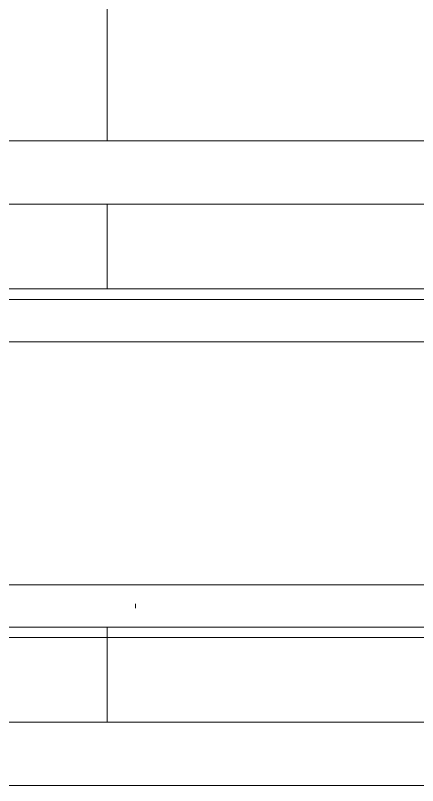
# Model space of a CAD drawing. Header units: inches. Extents: x 6 to 8416, y -388 to 6104.
# Drawn here: x 5373.49 to 5383.02, y 1433.94 to 1452.15 of the extents above; entities that cross this region are included whole.
import ezdxf

# ---------------------------------------------------------------- set-up
doc = ezdxf.new("R2010")
doc.units = ezdxf.units.IN
doc.header["$MEASUREMENT"] = 0
doc.linetypes.add('Overhead 3_32_', pattern=[60, 36, -24])
for name, color, linetype, lineweight in [('A-FLOR', 192, 'Continuous', 18), ('A-FLOR-HRAL', 11, 'Continuous', 9), ('S-STRS', 31, 'Continuous', 9), ('S-STRS-MBND', 31, 'Overhead 3_32_', 9)]:
    doc.layers.add(name, color=color, linetype=linetype, lineweight=lineweight)

# ---------------------------------------------------------------- blocks, each defined once
blk = doc.blocks.new('Handrail Type - Handrail_Internal_-8922509-LEVEL 3 - PLAN Copy 1 Copy 1')
at = {"layer": 'A-FLOR-HRAL', "lineweight": 18}
for p, q in [((1259.375, 1435.436), (1237.237, 1435.436)), ((1237.237, 1433.936), (1259.375, 1433.936))]:
    blk.add_line(p, q, dxfattribs=at)
blk = doc.blocks.new('Handrail Type - Handrail_Internal_-V802-LEVEL 3 - PLAN Copy 1 Copy 1')
at = {"layer": 'A-FLOR-HRAL', "lineweight": 18}
blk.add_line((1259.375, 1435.436), (1186.424, 1435.436), dxfattribs=at)
blk = doc.blocks.new('Top Rail Type - Top Rail_Internal_-8922550-LEVEL 3 - PLAN Copy 1 Copy 1')
at = {"layer": 'A-FLOR-HRAL', "lineweight": 18}
for p, q in [((1259.375, 1438.686), (1248.057, 1438.686)), ((1249.047, 1438.134), (1249.047, 1438.238)), ((1248.057, 1437.686), (1259.375, 1437.686))]:
    blk.add_line(p, q, dxfattribs=at)
at = {"layer": 'A-FLOR-HRAL', "lineweight": 18, "flags": 128}
blk.add_lwpolyline([(1259.375, 1438.315), (1259.375, 1438.186), (1259.375, 1438.056)], dxfattribs=at)
blk = doc.blocks.new('Top Rail Type - Top Rail_Internal_-V803-LEVEL 3 - PLAN Copy 1 Copy 1')
at = {"layer": 'A-FLOR-HRAL', "linetype": 'Overhead 3_32_'}
for p, q in [((1150.875, 1445.436), (1259.375, 1445.436)), ((1150.875, 1444.436), (1259.375, 1444.436))]:
    blk.add_line(p, q, dxfattribs=at)
at = {"layer": 'A-FLOR-HRAL', "lineweight": 18}
for p, q in [((1259.375, 1438.686), (1185.375, 1438.686)), ((1259.375, 1437.686), (1185.375, 1437.686))]:
    blk.add_line(p, q, dxfattribs=at)
blk = doc.blocks.new('Top Rail Type - Top Rail_Internal_-8922966-LEVEL 3 - PLAN Copy 1 Copy 1')
at = {"layer": 'A-FLOR-HRAL', "lineweight": 18}
for p, q in [((1259.375, 1445.436), (1188.182, 1445.436)), ((1188.182, 1444.436), (1259.375, 1444.436))]:
    blk.add_line(p, q, dxfattribs=at)
blk = doc.blocks.new('Top Rail Type - Top Rail_Internal_-V804-LEVEL 3 - PLAN Copy 1 Copy 1')
at = {"layer": 'A-FLOR-HRAL', "lineweight": 18}
for p, q in [((1187.188, 1445.436), (1259.375, 1445.436)), ((1187.188, 1444.436), (1259.375, 1444.436))]:
    blk.add_line(p, q, dxfattribs=at)
blk = doc.blocks.new('Handrail Type - Handrail_Internal_-8922979-LEVEL 3 - PLAN Copy 1 Copy 1')
at = {"layer": 'A-FLOR-HRAL', "lineweight": 18}
for p, q in [((1259.375, 1449.186), (1198.991, 1449.186)), ((1198.991, 1447.686), (1259.375, 1447.686))]:
    blk.add_line(p, q, dxfattribs=at)
blk = doc.blocks.new('Handrail Type - Handrail_Internal_-V805-LEVEL 3 - PLAN Copy 1 Copy 1')
at = {"layer": 'A-FLOR-HRAL', "lineweight": 18}
for p, q in [((1197.5, 1449.186), (1259.375, 1449.186)), ((1197.5, 1447.686), (1259.375, 1447.686))]:
    blk.add_line(p, q, dxfattribs=at)

msp = doc.modelspace()

# ---------------------------------------------------------------- linework, layer by layer
at = {"layer": 'A-FLOR'}
for p, q in [((5375.66533733, 1435.43577679), (5375.66533733, 1437.43577679)), ((5375.66533733, 1437.43577679), (5388.16533733, 1437.43577679))]:
    msp.add_line(p, q, dxfattribs=at)
at = {"layer": 'S-STRS'}
for p, q in [((5375.66533733, 1490.18577679), (5375.66533733, 1449.18577679)), ((5375.66533733, 1447.68577679), (5375.66533733, 1445.68577679)), ((5364.66533733, 1445.68577679), (5375.66533733, 1445.68577679)), ((5375.66533733, 1445.68577679), (5386.66533733, 1445.68577679)), ((5375.66533733, 1437.43577679), (5375.66533733, 1437.68577679)), ((5375.66533733, 1437.43577679), (5375.66533733, 1437.68577679)), ((5375.66533733, 1437.43577679), (5364.66533733, 1437.43577679)), ((5375.66533733, 1435.43577679), (5375.66533733, 1437.43577679)), ((5375.66533733, 1435.43577679), (5375.66533733, 1437.43577679))]:
    msp.add_line(p, q, dxfattribs=at)
at = {"layer": 'S-STRS-MBND'}
msp.add_line((5287.66533733, 1445.43577679), (5386.66533733, 1445.43577679), dxfattribs=at)

# ---------------------------------------------------------------- block references
at = {"layer": 'A-FLOR-HRAL', "lineweight": 18}
for name in ['Handrail Type - Handrail_Internal_-V805-LEVEL 3 - PLAN Copy 1 Copy 1', 'Handrail Type - Handrail_Internal_-8922979-LEVEL 3 - PLAN Copy 1 Copy 1', 'Top Rail Type - Top Rail_Internal_-V803-LEVEL 3 - PLAN Copy 1 Copy 1', 'Top Rail Type - Top Rail_Internal_-V804-LEVEL 3 - PLAN Copy 1 Copy 1', 'Top Rail Type - Top Rail_Internal_-8922966-LEVEL 3 - PLAN Copy 1 Copy 1', 'Top Rail Type - Top Rail_Internal_-8922550-LEVEL 3 - PLAN Copy 1 Copy 1', 'Handrail Type - Handrail_Internal_-V802-LEVEL 3 - PLAN Copy 1 Copy 1', 'Handrail Type - Handrail_Internal_-8922509-LEVEL 3 - PLAN Copy 1 Copy 1']:
    msp.add_blockref(name, (4127.29033733, 0), dxfattribs=at)

doc.saveas('drawing.dxf')
